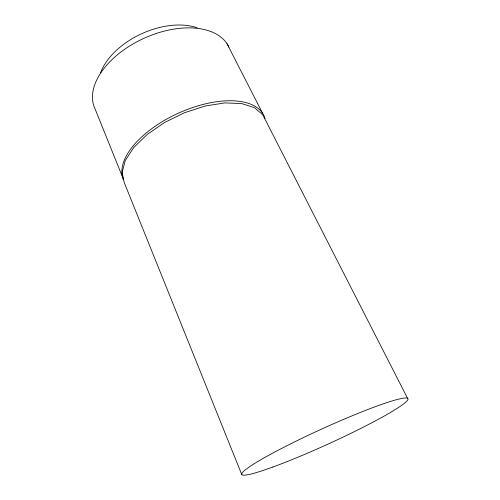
<?xml version="1.0" encoding="UTF-8"?>
<svg xmlns="http://www.w3.org/2000/svg" width="500" height="500" viewBox="0 0 500 500"><rect width="100%" height="100%" fill="white"/><g stroke="black" fill="none" stroke-linecap="round" stroke-linejoin="round"><path stroke-width="0.75" d="M227.05 43.756L262.4 112.912M407.544 398.269L262.75 114.775L254.531 107.688L241.619 103.55L224.762 102.906L205.181 106.006L184.519 112.713L164.606 122.481L147.213 134.438L133.787 147.475L125.3 160.463L122.131 172.362L124.156 182.362L241.844 474.744M123.619 179.744L95.106 108.975A73.713 43.381 -24.5 0 1 143.287 38.606A73.713 43.381 -24.5 0 1 228.906 47.094M123.6 179.831A77.169 37.881 -24.5 0 1 180.719 112.144A77.169 37.881 -24.5 0 1 265.006 118.462M100.631 72.688A62.337 37.594 -24.5 0 1 197.15 27.8M272.787 467.062A91.388 8.162 -24.5 0 0 407.088 400.812A91.388 8.162 -24.5 0 0 294.569 441.894A91.388 8.162 -24.5 0 0 272.787 467.062"/></g></svg>
